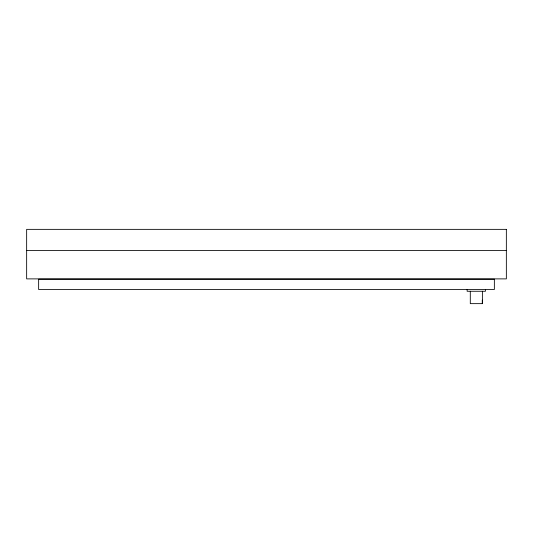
<?xml version="1.0" encoding="UTF-8"?>
<svg xmlns="http://www.w3.org/2000/svg" width="533" height="533" viewBox="0 0 533 533"><rect width="100%" height="100%" fill="white"/><g stroke="black" fill="none" stroke-linecap="round" stroke-linejoin="round"><path stroke-width="0.8" d="M26.65 250.583L506.35 250.583M485.436 289.492L485.436 291.265L467.148 291.265L467.148 289.492M482.385 291.265L482.385 303.643L470.299 303.643L470.299 291.265M482.292 300.106L482.292 303.643M506.35 229.357L26.65 229.357L26.65 278.886L506.35 278.886L506.35 229.357M494.358 279.239L38.642 279.239L38.642 289.499L494.358 289.499L494.358 279.239"/></g></svg>
